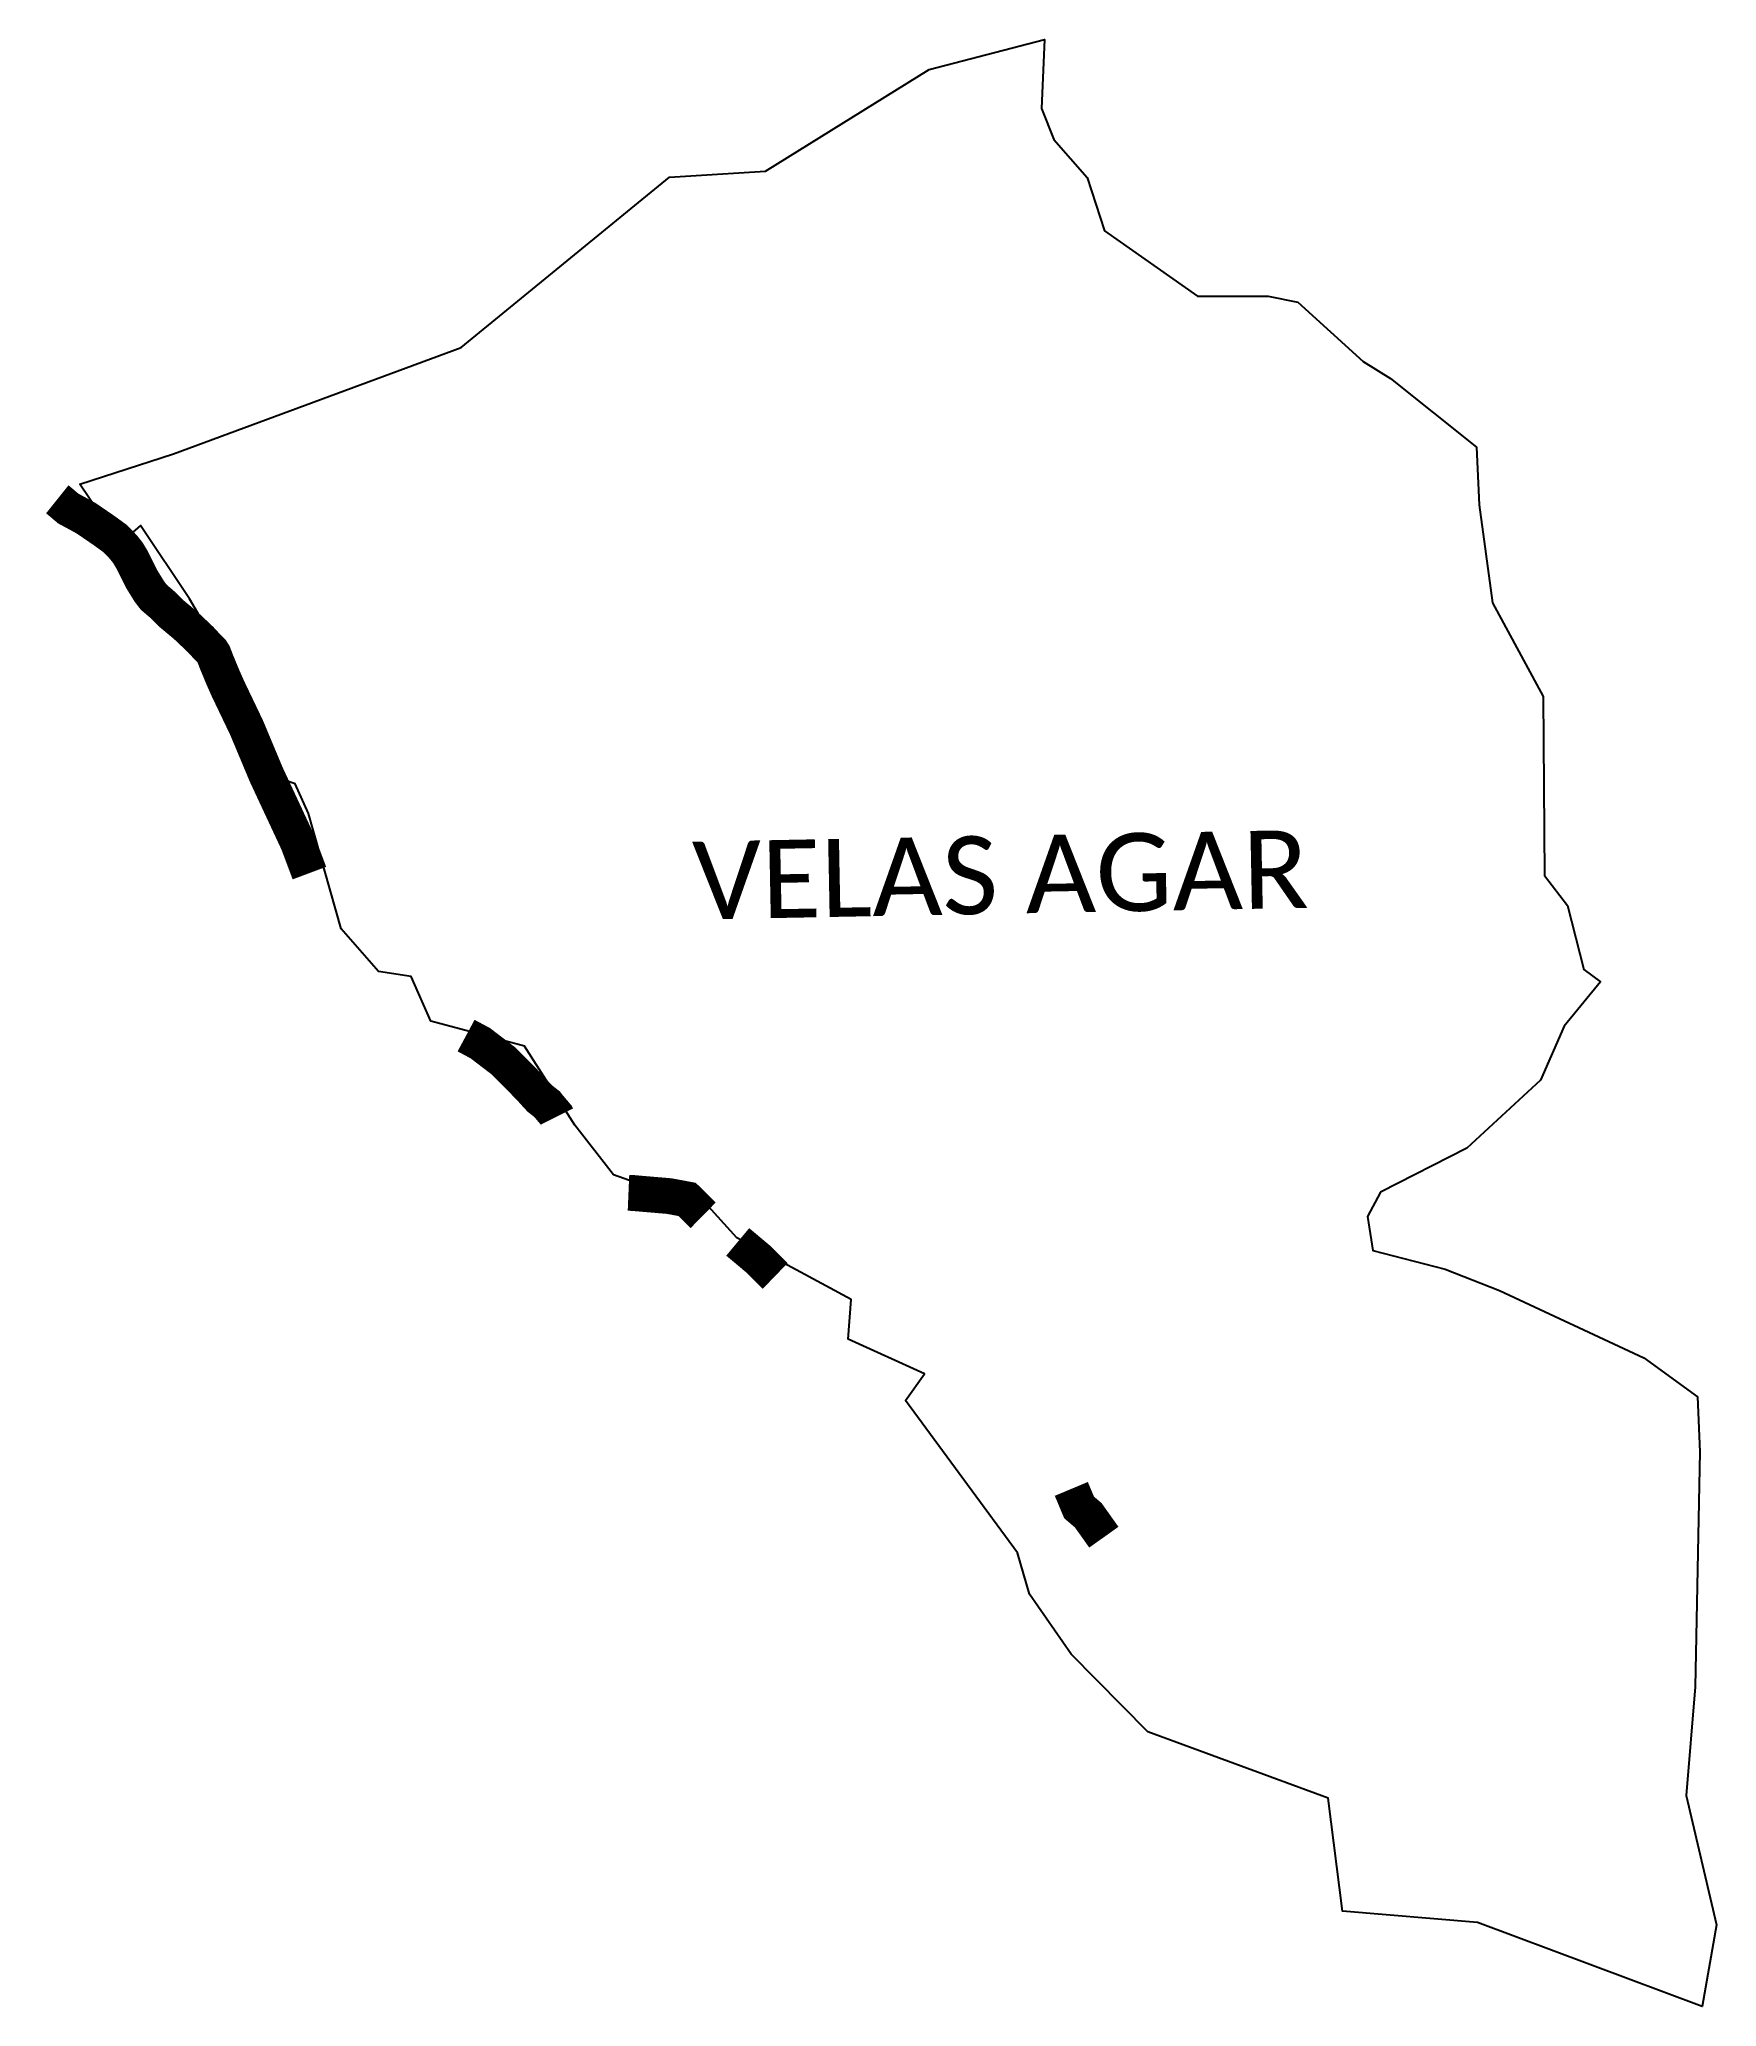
# Model space of a CAD drawing. Header units: metres. Extents: x 284663 to 287003, y 2012791 to 2015536.
import ezdxf

# ---------------------------------------------------------------- set-up
doc = ezdxf.new("R2010")
doc.units = ezdxf.units.M
for name, color, linetype in [('ARTIFICIALLY PROTECTED', 10, 'Continuous'), ('village', 3, 'Continuous'), ('VILLAGE NAME', 250, 'Continuous')]:
    doc.layers.add(name, color=color, linetype=linetype)
doc.styles.get("Standard").update_dxf_attribs({"font": 'simplex.shx'})

msp = doc.modelspace()

# ---------------------------------------------------------------- linework, layer by layer
at = {"layer": 'ARTIFICIALLY PROTECTED', "flags": 128}
for points in [[(284687.6, 2014893.9, 50, 50, 0), (284690.1, 2014891.9, 50, 50, 0), (284703, 2014881, 50, 50, 0), (284713.6, 2014875.3, 50, 50, 0), (284727.7, 2014867.6, 50, 50, 0), (284752.1, 2014850.9, 50, 50, 0), (284767.3, 2014839.9, 50, 50, 0), (284774.7, 2014832.7, 50, 50, 0), (284780.2, 2014826.8, 50, 50, 0), (284786.1, 2014819.3, 50, 50, 0), (284791.3, 2014810.7, 50, 50, 0), (284805.6, 2014782.3, 50, 50, 0), (284816.1, 2014765.3, 50, 50, 0), (284822.4, 2014757.1, 50, 50, 0), (284833.1, 2014748, 50, 50, 0), (284847.6, 2014733.9, 50, 50, 0), (284866.8, 2014717.9, 50, 50, 0), (284887.5, 2014698.3, 50, 50, 0), (284893.6, 2014691.7, 50, 50, 0), (284902.8, 2014682.3, 50, 50, 0), (284905.6, 2014678, 50, 50, 0), (284909.9, 2014666.8, 50, 50, 0), (284918.8, 2014645.3, 50, 50, 0), (284925.5, 2014630.2, 50, 50, 0), (284951.8, 2014575.2, 50, 50, 0), (284979.1, 2014510, 50, 50, 0), (285023.5, 2014414.8, 50, 50, 0), (285039.4, 2014372.4, 0, 0, 0)], [(285484.6, 2013926.3, 50, 50, 0), (285491.8, 2013926, 50, 50, 0), (285497.2, 2013925.5, 50, 50, 0), (285541.7, 2013921.7, 50, 50, 0), (285566.4, 2013917.1, 50, 50, 0), (285588.9, 2013895, 0, 0, 0)]]:
    msp.add_lwpolyline(points, format="xyseb", dxfattribs=at)
at = {"layer": 'ARTIFICIALLY PROTECTED', "const_width": 50, "flags": 128}
for points in [[(285258, 2014145.7), (285277.9, 2014135), (285310.6, 2014110), (285334.1, 2014086.2), (285346.5, 2014073.6), (285355.2, 2014064), (285360.8, 2014057.9), (285371.1, 2014049.9), (285372.9, 2014047.5), (285384.5, 2014033.8), (285385, 2014032.8)], [(285637, 2013857.8), (285665.6, 2013833.9), (285686.1, 2013813.2), (285689.2, 2013810.2)], [(286102.5, 2013513.2), (286113.3, 2013487.4), (286126.2, 2013476.3), (286147.9, 2013445.8)]]:
    msp.add_lwpolyline(points, dxfattribs=at)
at = {"layer": 'village', "flags": 128}
msp.add_lwpolyline([(285676, 2015351.6), (285904, 2015493.5)], dxfattribs=at)
at = {"layer": 'village'}
for points in [[(285904, 2015493.5, 0), (286065.1, 2015535.7, 0), (286061, 2015439.4, 0), (286078.3, 2015395.8, 0), (286124.7, 2015343.1, 0), (286149, 2015268.7, 0), (286278.6, 2015177.4, 0), (286377.3, 2015177.6, 0), (286418.5, 2015169, 0), (286509.6, 2015086, 0), (286548, 2015062.3, 0), (286667.8, 2014966.6, 0), (286671.5, 2014886.4, 0), (286690.4, 2014749.4, 0), (286760.8, 2014618.9, 0), (286762.7, 2014369.1, 0), (286794.6, 2014327.1, 0), (286817.6, 2014238, 0), (286840.7, 2014220.7, 0), (286790.2, 2014158.8, 0), (286757.2, 2014083.3, 0), (286654.2, 2013988.4, 0), (286533.9, 2013927.3, 0), (286515.7, 2013893.4, 0), (286523, 2013845.6, 0), (286623.9, 2013819.8, 0), (286700, 2013790.1, 0), (286901.5, 2013696, 0), (286976.1, 2013641.5, 0), (286979.5, 2013565.1, 0), (286972.9, 2013237.2, 0), (286960.6, 2013085.4, 0), (287002.9, 2012905.1, 0)], [(287002.9, 2012905.1, 0), (286982.7, 2012790.8, 0), (286669.4, 2012908.4, 0), (286480.8, 2012924.2, 0), (286460.9, 2013081.5, 0), (286209.4, 2013174.2, 0), (286102.5, 2013282.7, 0), (286044.1, 2013366.2, 0), (286027.5, 2013423.8, 0), (285870.9, 2013636.7, 0), (285897.7, 2013673.6, 0), (285791.3, 2013722.3, 0), (285795.4, 2013777.6, 0), (285635.8, 2013863.4, 0), (285573.7, 2013932, 0), (285513.3, 2013933.8, 0), (285463.5, 2013951.2, 0), (285409.6, 2014020.8, 0), (285339.5, 2014130.7, 0), (285208.6, 2014165.9, 0), (285181.5, 2014228.3, 0), (285135.6, 2014234.9, 0), (285083.6, 2014294.5, 0), (285037.9, 2014455.5, 0), (285019.3, 2014496.9, 0), (284989.8, 2014507, 0), (284962.4, 2014600.6, 0), (284872, 2014755.1, 0), (284803.7, 2014857.5, 0), (284774.9, 2014832.2, 0), (284719.2, 2014915.1, 0), (284849.9, 2014957.2, 0), (285251.2, 2015105.8, 0), (285541.6, 2015343.3, 0), (285676, 2015351.6, 0)]]:
    msp.add_polyline3d(points, dxfattribs=at)

# ---------------------------------------------------------------- texts
at = {"layer": 'VILLAGE NAME', "insert": (285572.9, 2014416.2), "char_height": 108.748, "attachment_point": 1, "rotation": 1.1028}
msp.add_mtext_dynamic_manual_height_columns('{\\fCalibri|b0|i0|c0|p34;VELAS AGAR}', width=1124.425, gutter_width=543.7, heights=[0], dxfattribs=at)

doc.saveas('drawing.dxf')
